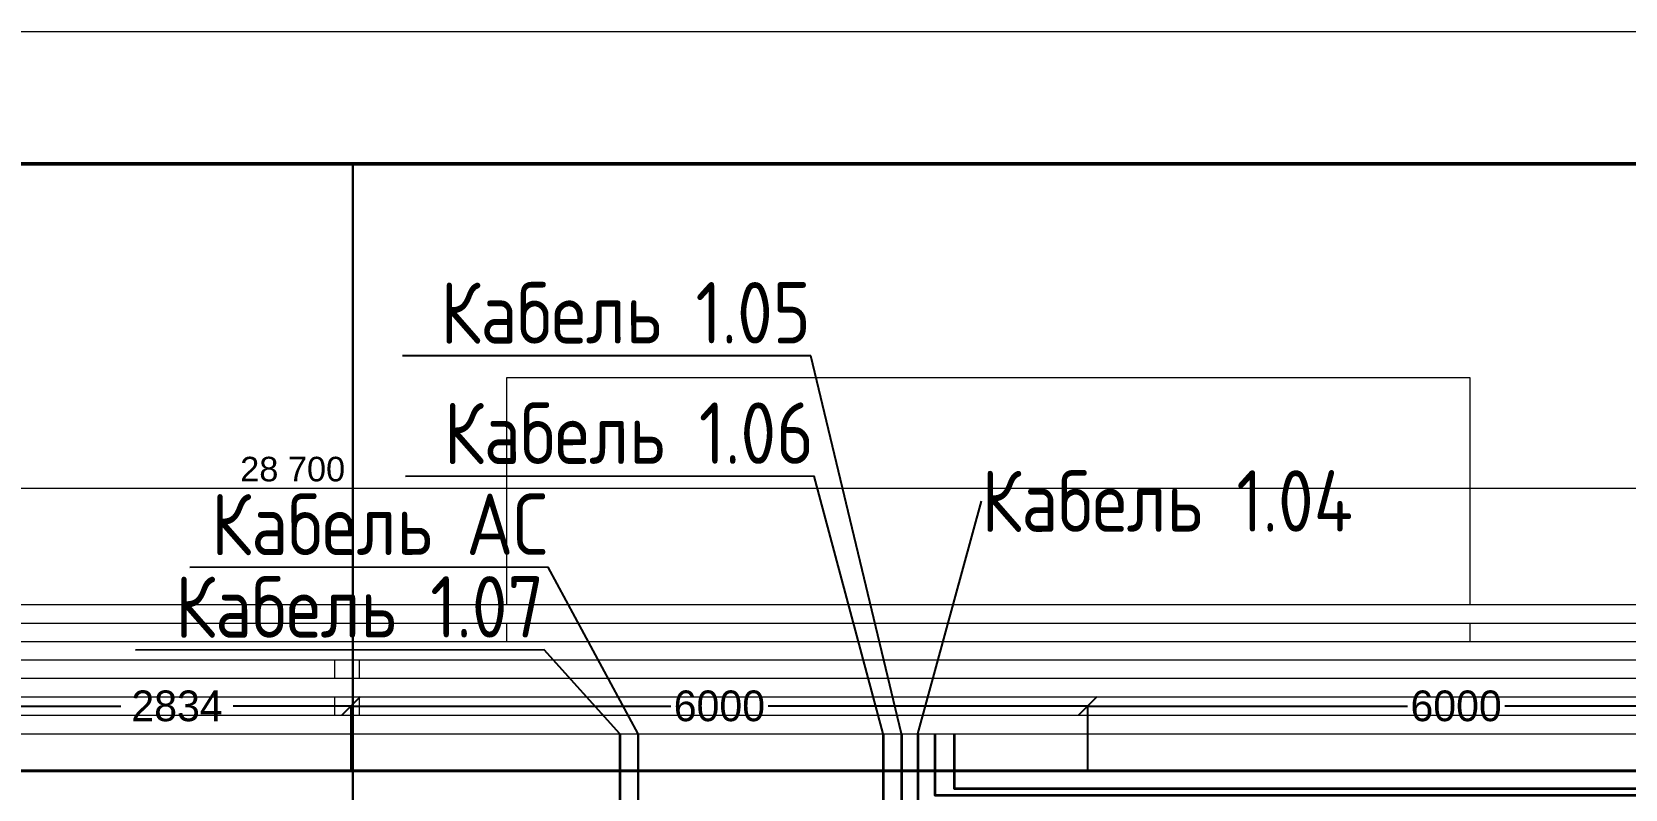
# Model space of a CAD drawing. Header units: millimetres. Extents: x 1499747 to 4230374, y -28481 to 441852.
# Drawn here: x 2523364 to 2536340, y 329912 to 336080 of the extents above; entities that cross this region are included whole.
import ezdxf
from ezdxf import colors
from ezdxf.entities.mleader import LeaderData, LeaderLine
from ezdxf.enums import TextEntityAlignment as Align
from ezdxf.math import Vec2, Vec3
from ezdxf.xclip import XClip

# ---------------------------------------------------------------- set-up
doc = ezdxf.new("R2010")
doc.units = ezdxf.units.MM
doc.header["$MEASUREMENT"] = 0
doc.header["$XCLIPFRAME"] = 0
doc.layers.add('0_ANNOT_Dimensions', color=7, linetype='Continuous')
for name, color, linetype, lineweight in [('1 Фасад_42_Конструктив - Стены Ненесущие Газоблок_Ном._пера__1_Ном._пера__7', 7, 'Continuous', 18), ('1 Фасад_42_Конструктив - Стены Ненесущие Газоблок_Ном._пера__87_Ном._пера__251', 250, 'Continuous', 18), ('1 Фасад_42_Парапет_Ном._пера__20_Ном._пера__1', 1, 'Continuous', 18), ('1 Фасад_42_Размер - Общий_Ном._пера__1_Ном._пера__7', 7, 'Continuous', 18), ('1 Фасад_42_Ребра Навес_Ном._пера__1_Ном._пера__7', 7, 'Continuous', 18), ('Кабель 2x4mm', 200, 'Continuous', 30), ('Кабель 2х10mm', 230, 'Continuous', 30), ('Кабель 2х6 mm', 150, 'Continuous', 30), ('ТП', 250, 'Continuous', 30)]:
    doc.layers.add(name, color=color, linetype=linetype, lineweight=lineweight)
doc.styles.add('ISOCPEUR_4', font='isocpeur.ttf', dxfattribs={"width": 0.85, "height": 250})
doc.styles.add('СГЕНЕРИР_СТИЛЬ_2', font='arial.ttf')
doc.styles.add('СПДС', font='isocpeur.ttf', dxfattribs={"width": 0.9})
doc.dimstyles.get("Standard").update_dxf_attribs({"dimtxt": 0.18, "dimasz": 0.18, "dimexe": 0.18, "dimexo": 0.0625, "dimgap": 0.09, "dimtad": 0, "dimtih": 1, "dimtoh": 1, "dimdec": 4, "dimzin": 0, "dimdsep": 46, "dimtxsty": 'Standard', "dimcen": 0.09, "dimadec": 0, "dimazin": 0, "dimtfac": 1, "dimtdec": 4, "dimtofl": 0, "dimtmove": 0, "dimatfit": 3, "dimfxl": 1, "dimtolj": 1, "dimtzin": 0, "dimarcsym": 0})

# ---------------------------------------------------------------- blocks, each defined once
blk = doc.blocks.new('Чертеж_5_42', base_point=(1557140, 9891))
at = {"layer": '1 Фасад_42_Конструктив - Стены Ненесущие Газоблок_Ном._пера__1_Ном._пера__7', "color": 252, "linetype": 'Continuous', "true_color": 0x939598}
for p, q in [((1528890, 58241), (1521041, 58241)), ((1521041, 58241), (1521041, 56391)), ((1528890, 56391), (1528890, 58241)), ((1521041, 56241), (1521041, 56091)), ((1528890, 56091), (1528890, 56241))]:
    blk.add_line(p, q, dxfattribs=at)
at = {"layer": '1 Фасад_42_Конструктив - Стены Ненесущие Газоблок_Ном._пера__87_Ном._пера__251', "color": 252, "linetype": 'Continuous', "true_color": 0x939598}
for p, q in [((1519640, 55941), (1519640, 55791)), ((1519841, 55941), (1519841, 55791)), ((1519640, 55641), (1519640, 55491)), ((1519841, 55641), (1519841, 55491))]:
    blk.add_line(p, q, dxfattribs=at)
at = {"layer": '1 Фасад_42_Парапет_Ном._пера__20_Ном._пера__1', "color": 252, "linetype": 'Continuous', "true_color": 0x939598}
blk.add_line((1504941, 55341), (1533642, 55341), dxfattribs=at)
at = {"layer": '1 Фасад_42_Размер - Общий_Ном._пера__1_Ном._пера__7', "color": 252, "linetype": 'Continuous', "true_color": 0x939598}
blk.add_line((1504941, 57343), (1533642, 57343), dxfattribs=at)
at = {"layer": '1 Фасад_42_Ребра Навес_Ном._пера__1_Ном._пера__7', "color": 252, "linetype": 'Continuous', "true_color": 0x939598}
for p, q in [((1538033, 56391), (1504940, 56391)), ((1537414, 56241), (1504940, 56241)), ((1536795, 56091), (1504940, 56091)), ((1536176, 55941), (1504940, 55941)), ((1535557, 55791), (1504940, 55791)), ((1534938, 55641), (1504940, 55641)), ((1534319, 55491), (1504940, 55491))]:
    blk.add_line(p, q, dxfattribs=at)
at = {"layer": '1 Фасад_42_Размер - Общий_Ном._пера__1_Ном._пера__7', "color": 252, "linetype": 'Continuous', "true_color": 0x939598, "insert": (1518872, 57395), "char_height": 200, "attachment_point": 7, "style": 'СГЕНЕРИР_СТИЛЬ_2'}
blk.add_mtext('\\A1;{\\pql;\\fArial|b0|i0|c204|p0;\\W1.000000;28 700}', dxfattribs=at)
blk = doc.blocks.new('_Oblique')
at = {"color": 0, "linetype": 'ByBlock', "lineweight": -2}
blk.add_line((-0.5, -0.5), (0.5, 0.5), dxfattribs=at)
blk = doc.blocks.new('*D202')
at = {"layer": '0_ANNOT_Dimensions', "color": 0, "lineweight": -2, "transparency": 16777216}
for p, q in [((2523129, 330062), (2523129, 330589)), ((2523129, 330589), (2524087, 330589)), ((2525963, 330589), (2525004, 330589)), ((2525963, 330062), (2525963, 330589))]:
    blk.add_line(p, q, dxfattribs=at)
at = {"layer": 'Defpoints', "color": 0, "lineweight": 30, "transparency": 16777216}
for p in [(2525963, 330589), (2523129, 330062), (2525963, 330062)]:
    blk.add_point(p, dxfattribs=at)
at = {"layer": '0_ANNOT_Dimensions', "color": 0, "lineweight": -2, "transparency": 16777216, "xscale": 150, "yscale": 150, "zscale": 150, "rotation": 180}
blk.add_blockref('_Oblique', (2523129, 330589), dxfattribs=at)
at = {"layer": '0_ANNOT_Dimensions', "color": 0, "lineweight": -2, "transparency": 16777216, "xscale": 150, "yscale": 150, "zscale": 150}
blk.add_blockref('_Oblique', (2525963, 330589), dxfattribs=at)
at = {"layer": '0_ANNOT_Dimensions', "color": 0, "lineweight": 25, "transparency": 16777216, "insert": (2524546, 330589), "char_height": 250, "attachment_point": 5}
blk.add_mtext('\\A1;2834', dxfattribs=at)
blk = doc.blocks.new('*D203')
at = {"layer": '0_ANNOT_Dimensions', "color": 0, "lineweight": -2, "transparency": 16777216}
for p, q in [((2525963, 330062), (2525963, 330589)), ((2525963, 330589), (2528567, 330589)), ((2531963, 330589), (2529359, 330589)), ((2531963, 330062), (2531963, 330589))]:
    blk.add_line(p, q, dxfattribs=at)
at = {"layer": 'Defpoints', "color": 0, "lineweight": 30, "transparency": 16777216}
for p in [(2531963, 330589), (2525963, 330062), (2531963, 330062)]:
    blk.add_point(p, dxfattribs=at)
at = {"layer": '0_ANNOT_Dimensions', "color": 0, "lineweight": -2, "transparency": 16777216, "xscale": 150, "yscale": 150, "zscale": 150, "rotation": 180}
blk.add_blockref('_Oblique', (2525963, 330589), dxfattribs=at)
at = {"layer": '0_ANNOT_Dimensions', "color": 0, "lineweight": -2, "transparency": 16777216, "xscale": 150, "yscale": 150, "zscale": 150}
blk.add_blockref('_Oblique', (2531963, 330589), dxfattribs=at)
at = {"layer": '0_ANNOT_Dimensions', "color": 0, "lineweight": 25, "transparency": 16777216, "insert": (2528963, 330589), "char_height": 250, "attachment_point": 5}
blk.add_mtext('\\A1;6000', dxfattribs=at)
blk = doc.blocks.new('*D204')
at = {"layer": '0_ANNOT_Dimensions', "color": 0, "lineweight": -2, "transparency": 16777216}
for p, q in [((2531963, 330062), (2531963, 330589)), ((2531963, 330589), (2534567, 330589)), ((2537963, 330589), (2535359, 330589)), ((2537963, 330062), (2537963, 330589))]:
    blk.add_line(p, q, dxfattribs=at)
at = {"layer": 'Defpoints', "color": 0, "lineweight": 30, "transparency": 16777216}
for p in [(2537963, 330589), (2531963, 330062), (2537963, 330062)]:
    blk.add_point(p, dxfattribs=at)
at = {"layer": '0_ANNOT_Dimensions', "color": 0, "lineweight": -2, "transparency": 16777216, "xscale": 150, "yscale": 150, "zscale": 150, "rotation": 180}
blk.add_blockref('_Oblique', (2531963, 330589), dxfattribs=at)
at = {"layer": '0_ANNOT_Dimensions', "color": 0, "lineweight": -2, "transparency": 16777216, "xscale": 150, "yscale": 150, "zscale": 150}
blk.add_blockref('_Oblique', (2537963, 330589), dxfattribs=at)
at = {"layer": '0_ANNOT_Dimensions', "color": 0, "lineweight": 25, "transparency": 16777216, "insert": (2534963, 330589), "char_height": 250, "attachment_point": 5}
blk.add_mtext('\\A1;6000', dxfattribs=at)
blk = doc.blocks.new('*U32')
at = {"lineweight": 0}
blk.add_lwpolyline([(-415, -5), (5, -5), (5, 292), (-415, 292)], close=True, dxfattribs=at)
at = {"color": 0, "linetype": 'Continuous', "lineweight": 50}
blk.add_lwpolyline([(-395, 287), (0, 287), (0, 0), (-395, 0)], close=True, dxfattribs=at)
at = {"style": 'СПДС'}
for tag, p in [('ШИФР_ПРОЕКТА_ЛИСТ2', (-65, 7.5)), ('ЛИСТ_второй', (-5, 5))]:
    blk.add_attdef(tag, text='', height=2.5, dxfattribs=at).set_placement(p, align=Align.MIDDLE_CENTER)

msp = doc.modelspace()

# ---------------------------------------------------------------- block references
at = {"layer": 'Кабель 2х6 mm', "lineweight": 35}
ref = msp.add_blockref('Чертеж_5_42', (2563328.67685, 284912.32313), dxfattribs=at)
XClip(ref).set_block_clipping_path([(1496000, -1299.0576434789), (1580000, 60181.6414690267)])

# ---------------------------------------------------------------- next in the draw order: linework, layer by layer
at = {"layer": 'Кабель 2x4mm', "color": 30, "lineweight": 30, "true_color": 0xf26722}
msp.add_lwpolyline([(2528302.32124, 330362.24482), (2528302.32124, 289627.42753), (2563328.67685, 289627.42753), (2563328.67685, 285172.00977)], dxfattribs=at)
at = {"layer": 'Кабель 2x4mm', "lineweight": 35}
for points in [[(2530446.55102, 330362.24482), (2530446.55102, 321118.98947), (2532490.40464, 321118.98947), (2532490.40464, 321040.6563)], [(2530578.54343, 330362.24482), (2530578.54343, 321253.0614), (2532692.28186, 321253.0614), (2532692.28186, 321042.33218)]]:
    msp.add_lwpolyline(points, dxfattribs=at)
at = {"layer": 'Кабель 2х10mm', "lineweight": 35}
msp.add_lwpolyline([(2528151.02931, 330362.24482), (2528151.02931, 294855.49578), (2526443.24719, 294855.49578), (2526394.44883, 295032.32313)], dxfattribs=at)
at = {"layer": 'Кабель 2х6 mm', "color": 18, "lineweight": 30, "true_color": 0x000000}
msp.add_lwpolyline([(2525978.15661, 276298.36604), (2525978.15661, 335004.963)], dxfattribs=at)
at = {"layer": 'Кабель 2х6 mm', "lineweight": 35}
for points in [[(2544878.67686, 328012.32313), (2544878.67686, 331178.23517), (2539839.3172, 329913.8025), (2530878.30765, 329913.8025), (2530878.30765, 330362.24482)], [(2530717.31141, 330362.24482), (2530717.31141, 329862.31249), (2539839.3172, 329862.31249), (2544812.94538, 331096.36211), (2544812.94538, 327903.78307)], [(2530298.14742, 330362.24482), (2530298.14742, 304843.76523), (2534735.33376, 304843.76523), (2534735.33376, 305642.61241), (2534908.67685, 305851.77338)]]:
    msp.add_lwpolyline(points, dxfattribs=at)
at = {"layer": 'Кабель 2х6 mm', "color": 244, "lineweight": 40, "true_color": 0x991b1e}
msp.add_lwpolyline([(2523128.75524, 330062.32313), (2525962.65524, 330062.32313)], dxfattribs=at)
at = {"layer": 'Кабель 2х6 mm', "color": 11, "lineweight": 40, "true_color": 0xf27172}
msp.add_lwpolyline([(2525962.65524, 330062.32313), (2531962.65524, 330062.32313)], dxfattribs=at)
at = {"layer": 'Кабель 2х6 mm', "color": 116, "lineweight": 40, "true_color": 0x136734}
msp.add_lwpolyline([(2531962.65524, 330062.36229), (2537962.65524, 330062.36229)], dxfattribs=at)

# ---------------------------------------------------------------- next in the draw order: block references
at = {"lineweight": 0, "xscale": 215.0767254341117, "yscale": 215.0767254341117, "zscale": 215.0767254341117}
msp.add_blockref('*U32', (2586250.72945, 273277.9428), dxfattribs=at)

# ---------------------------------------------------------------- next in the draw order: dimensions: what is measured, and where the dimension line sits
at = {"layer": '0_ANNOT_Dimensions', "lineweight": 25}
for base, p1, p2, picture, middle in [((2525962.65524, 330588.89431), (2523128.75524, 330062.32313), (2525962.65524, 330062.32313), '*D202', (2524545.70524, 330588.89431)), ((2531962.65524, 330588.89431), (2525962.65524, 330062.32313), (2531962.65524, 330062.32313), '*D203', (2528962.65524, 330588.89431)), ((2537962.65524, 330588.93346), (2531962.65524, 330062.36229), (2537962.65524, 330062.36229), '*D204', (2534962.65524, 330588.93346))]:
    dim = msp.add_linear_dim(base=base, p1=p1, p2=p2, dimstyle='Standard', override={"dimtxt": 250, "dimasz": 150, "dimdec": 0, "dimblk1": 'Oblique', "dimblk2": 'Oblique', "dimsah": 1}, dxfattribs=at)
    dim.commit()
    dim.dimension.update_dxf_attribs({"geometry": picture, "text_midpoint": middle})

# ---------------------------------------------------------------- next in the draw order: leaders
at = {"layer": 'ТП', "lineweight": 30}
ml = msp.add_multileader_mtext('Standard', dxfattribs=at)
ml.set_content('Кабель 1.05', color=256, style='ISOCPEUR_4')
ml.set_leader_properties()
ml.build(insert=Vec2(0, 0))
ml.multileader.update_dxf_attribs({"text_right_attachment_type": 6, "dogleg_length": 0.36, "arrow_head_size": 0.18})
ctx = ml.context
ctx.base_point, ctx.char_height, ctx.arrow_head_size, ctx.landing_gap_size, ctx.plane_origin, ctx.plane_x_axis, ctx.plane_y_axis = Vec3(2526732.37706, 333790.91591), 500, 0.18, 0.09, Vec3(2546317.13016, 331003.52389), Vec3(0.9999997664, 0.0006834744), Vec3(-0.0006834744, 0.9999997664)
ctx.right_attachment, ctx.text_align_type = 6, 2
notes = []
notes.append((ctx, [(1, (1, 1, 0), (2529707.79558, 333442.94945), (-0.9999997664, -0.0006834744), 0.00000000013, [(0, [(2530446.55102, 330362.24482)], 0, [])])]))
ctx.mtext.insert, ctx.mtext.text_direction, ctx.mtext.rotation, ctx.mtext.width, ctx.mtext.alignment, ctx.mtext.flow_direction = Vec3(2529707.2955, 334042.94925), Vec3(0.9999997664, 0.0006834744), 0.0006834744, 3333.2408404, 3, 5
ml = msp.add_multileader_mtext('Standard', dxfattribs=at)
ml.set_content('Кабель 1.06', color=256, style='ISOCPEUR_4')
ml.set_leader_properties()
ml.build(insert=Vec2(0, 0))
ml.multileader.update_dxf_attribs({"text_right_attachment_type": 6, "dogleg_length": 0.36, "arrow_head_size": 0.18})
ctx = ml.context
ctx.base_point, ctx.char_height, ctx.arrow_head_size, ctx.landing_gap_size, ctx.plane_origin, ctx.plane_x_axis, ctx.plane_y_axis = Vec3(2526758.16486, 332810.30282), 500, 0.18, 0.09, Vec3(2541247.24781, 331229.98938), Vec3(0.9999997664, 0.0006834744), Vec3(-0.0006834744, 0.9999997664)
ctx.right_attachment, ctx.text_align_type = 6, 2
notes.append((ctx, [(1, (1, 1, 0), (2529733.58338, 332462.33636), (-0.9999997664, -0.0006834744), 0.00000000013, [(0, [(2530298.14742, 330362.24482)], 0, [])])]))
ctx.mtext.insert, ctx.mtext.text_direction, ctx.mtext.rotation, ctx.mtext.width, ctx.mtext.alignment, ctx.mtext.flow_direction = Vec3(2529733.08329, 333062.33616), Vec3(0.9999997664, 0.0006834744), 0.0006834744, 3333.2408404, 3, 5
ml = msp.add_multileader_mtext('Standard', dxfattribs=at)
ml.set_content('Кабель 1.04', color=256, style='ISOCPEUR_4')
ml.set_leader_properties()
ml.build(insert=Vec2(0, 0))
ml.multileader.update_dxf_attribs({"text_right_attachment_type": 6, "dogleg_length": 0.36, "arrow_head_size": 0.18})
ctx = ml.context
ctx.base_point, ctx.char_height, ctx.arrow_head_size, ctx.landing_gap_size, ctx.plane_origin, ctx.plane_x_axis, ctx.plane_y_axis = Vec3(2531096.92029, 332257.73588), 500, 0.18, 0.09, Vec3(2543551.57547, 331432.83892), Vec3(0.9999997664, 0.0006834744), Vec3(-0.0006834744, 0.9999997664)
ctx.right_attachment = 6
notes.append((ctx, [(0, (1, 1, 0), (2531096.92029, 332257.73588), (0.9999997664, 0.0006834744), 0.00000000013, [(0, [(2530578.54343, 330362.24482)], 0, [])])]))
ctx.mtext.insert, ctx.mtext.text_direction, ctx.mtext.rotation, ctx.mtext.width, ctx.mtext.flow_direction = Vec3(2531096.83942, 332507.73588), Vec3(0.9999997664, 0.0006834744), 0.0006834744, 3333.2408404, 5
ml = msp.add_multileader_mtext('Standard', dxfattribs=at)
ml.set_content('Кабель АС', color=256, style='ISOCPEUR_4')
ml.set_leader_properties()
ml.build(insert=Vec2(0, 0))
ml.multileader.update_dxf_attribs({"text_right_attachment_type": 6, "dogleg_length": 0.36, "arrow_head_size": 0.18})
ctx = ml.context
ctx.base_point, ctx.char_height, ctx.arrow_head_size, ctx.landing_gap_size, ctx.plane_origin, ctx.plane_x_axis, ctx.plane_y_axis = Vec3(2524849.1585, 332068.31037), 500, 0.18, 0.09, Vec3(2537191.78006, 330130.61974), Vec3(0.9999997664, 0.0006834744), Vec3(-0.0006834744, 0.9999997664)
ctx.right_attachment, ctx.text_align_type = 6, 2
notes.append((ctx, [(1, (1, 1, 0), (2527569.57708, 331720.16962), (-0.9999997664, -0.0006834744), 0.00000000013, [(0, [(2528302.32124, 330362.24482)], 0, [])])]))
ctx.mtext.insert, ctx.mtext.text_direction, ctx.mtext.rotation, ctx.mtext.width, ctx.mtext.alignment, ctx.mtext.flow_direction = Vec3(2527569.077, 332320.16942), Vec3(0.9999997664, 0.0006834744), 0.0006834744, 3333.2408404, 3, 5
ml = msp.add_multileader_mtext('Standard', dxfattribs=at)
ml.set_content('Кабель 1.07', color=256, style='ISOCPEUR_4')
ml.set_leader_properties()
ml.build(insert=Vec2(0, 0))
ml.multileader.update_dxf_attribs({"text_right_attachment_type": 6, "dogleg_length": 0.36, "arrow_head_size": 0.18})
ctx = ml.context
ctx.base_point, ctx.char_height, ctx.arrow_head_size, ctx.landing_gap_size, ctx.plane_origin, ctx.plane_x_axis, ctx.plane_y_axis = Vec3(2524559.84956, 331395.48019), 500, 0.18, 0.09, Vec3(2537313.93547, 329831.62749), Vec3(0.9999997664, 0.0006834744), Vec3(-0.0006834744, 0.9999997664)
ctx.right_attachment, ctx.text_align_type = 6, 2
notes.append((ctx, [(1, (1, 1, 0), (2527535.26808, 331047.51373), (-0.9999997664, -0.0006834744), 0.00000000013, [(0, [(2528151.02931, 330362.24482)], 0, [])])]))
ctx.mtext.insert, ctx.mtext.text_direction, ctx.mtext.rotation, ctx.mtext.width, ctx.mtext.alignment, ctx.mtext.flow_direction = Vec3(2527534.76799, 331647.51353), Vec3(0.9999997664, 0.0006834744), 0.0006834744, 3333.2408404, 3, 5
for ctx, leaders in notes:
    for number, flags, end, landing, length, lines in leaders:
        leader = LeaderData()
        leader.index, (leader.has_last_leader_line, leader.has_dogleg_vector, leader.attachment_direction) = number, flags
        leader.last_leader_point, leader.dogleg_vector, leader.dogleg_length = Vec3(end), Vec3(landing), length
        for number, points, colour, breaks in lines:
            line = LeaderLine()
            line.index, line.vertices, line.color, line.breaks = number, Vec3.list(points), colors.encode_raw_color(colour), breaks
            leader.lines.append(line)
        ctx.leaders.append(leader)

doc.saveas('drawing.dxf')
